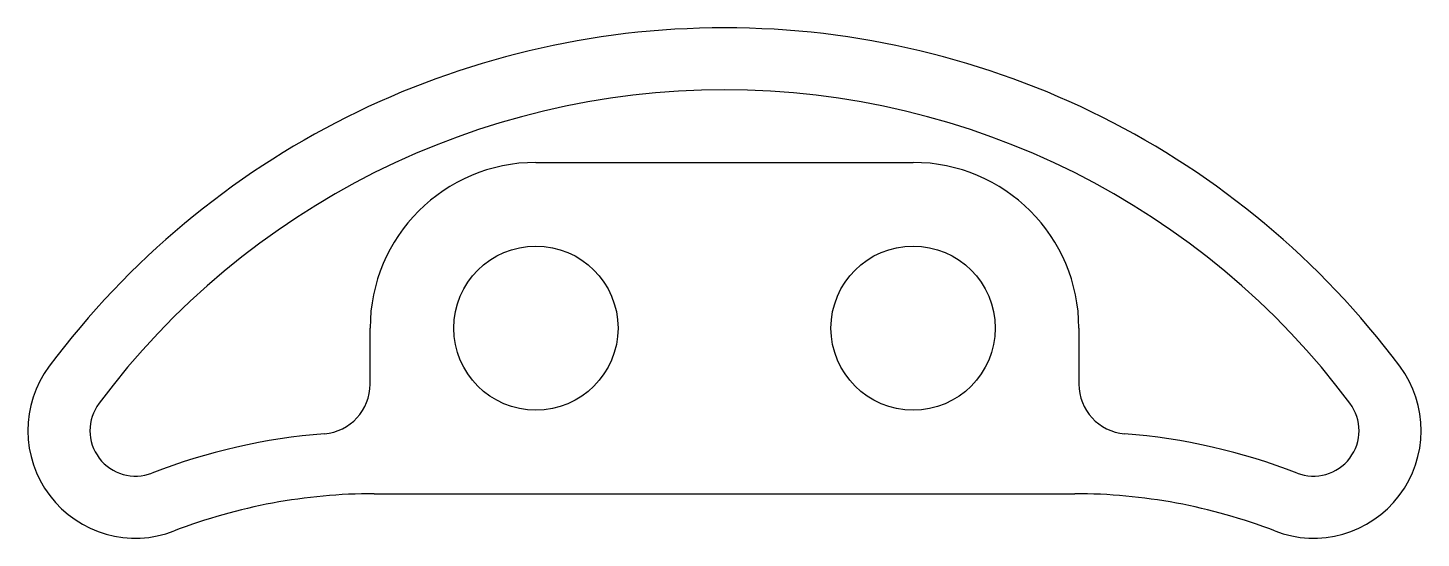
# Model space of a CAD drawing. Header units: millimetres. Extents: x -30.4 to -4.6, y 24.1 to 33.6.
import ezdxf

# ---------------------------------------------------------------- set-up
doc = ezdxf.new("R2010")
doc.units = ezdxf.units.MM

msp = doc.modelspace()

# ---------------------------------------------------------------- linework, layer by layer
at = {"color": 7, "linetype": 'Continuous', "lineweight": 25}
for p, q in [((-21, 31.076), (-14, 31.076)), ((-24.076, 26.96), (-24.076, 28)), ((-10.924, 28), (-10.924, 26.96)), ((-24, 24.924), (-11, 24.924))]:
    msp.add_line(p, q, dxfattribs=at)
for centre in [(-21, 28), (-14, 28)]:
    msp.add_circle(centre, 1.524, dxfattribs=at)
for centre, radius, start, end in [((-17.5, 17.942), 15.634, 36.7302, 143.2698), ((-17.5, 17.942), 14.482, 36.7302, 143.2698), ((-21, 28), 3.076, 90, 180), ((-14, 28), 3.076, 0, 90), ((-28.429, 26.097), 1.998, 143.2698, 291.1015), ((-6.571, 26.097), 1.998, 248.8985, 36.7302), ((-25, 26.96), 0.924, 274.6331, 0), ((-10, 26.96), 0.924, 180, 265.3669), ((-28.429, 26.097), 0.846, 143.2698, 291.1015), ((-6.571, 26.097), 0.846, 248.8985, 36.7302), ((-24, 14.62), 11.456, 94.6331, 111.1015), ((-11, 14.62), 11.456, 68.8985, 85.3669), ((-24, 14.62), 10.304, 90, 111.1015), ((-11, 14.62), 10.304, 68.8985, 90)]:
    msp.add_arc(centre, radius, start, end, dxfattribs=at)

doc.saveas('drawing.dxf')
